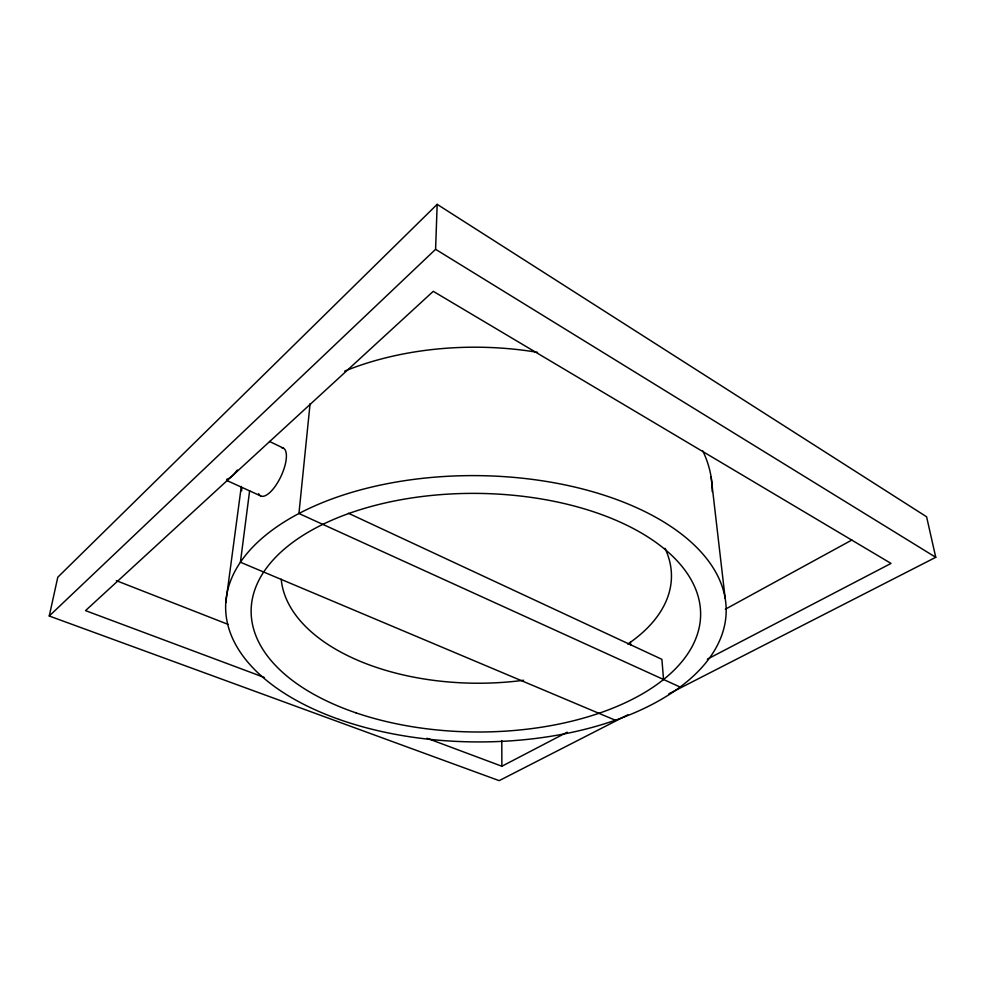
<?xml version="1.0" encoding="UTF-8"?>
<svg xmlns="http://www.w3.org/2000/svg" width="985" height="985" viewBox="0 0 985 985"><rect width="100%" height="100%" fill="white"/><g stroke="black" fill="none" stroke-linecap="round" stroke-linejoin="round"><path stroke-width="1.48" d="M627.827 714.827L499.173 780.649L49.25 616.007L435.592 249.316L437.168 204.351L926.602 516.793L935.75 557.301L668.877 693.822M310.09 403.653L298.935 513.505L680.106 687.038M249.636 490.702L240.414 562.226L615.317 720.22M225.799 602.549L241.3 486.467M49.25 616.007L57.795 577.21L437.168 204.351M725.292 609.247L851.89 540.014M426.973 738.245L501.882 766.244L567.2 732.2M707.341 659.162L891.019 563.42L433.265 291.326L85.51 610.626L264.165 677.397M116.329 580.658L228.089 624.391M226.538 480.372L260.668 495.911M348.456 513.271L661.895 659.334L663.545 679.502M269.471 441.44L282.99 447.941M435.592 249.316L935.75 557.301M711.096 476.888L725.169 598.326M630.4 642.085L630.609 645.126M501.784 740.56L501.882 766.244M241.694 490.764A235.292 142.406 0.5 0 1 241.67 487.834M344.664 371.111A235.292 142.406 0.5 0 1 537.502 352.334M702.81 450.958A235.292 142.406 0.5 0 1 712.229 491.663M281.55 447.67A26.46 9.985 -64.9 0 1 280.294 477.762A26.46 9.985 -64.9 0 1 258.612 493.682M237.348 470.03A26.89 9.468 -64.9 0 1 226.661 479.338M664.986 548.276A195.264 108.399 0.5 0 1 627.777 644.067M523.601 680.266A195.264 108.399 0.5 0 1 281.205 579.192M339.099 719.407A250.276 133.147 0.5 0 0 725.81 617.62A250.276 133.147 0.5 0 0 362.825 489.274A250.276 133.147 0.5 0 0 339.099 719.407M355.954 712.832A224.74 119.296 0.5 0 0 700.446 618.777A224.74 119.296 0.5 0 0 371.234 506.45A224.74 119.296 0.5 0 0 355.954 712.832"/></g></svg>
